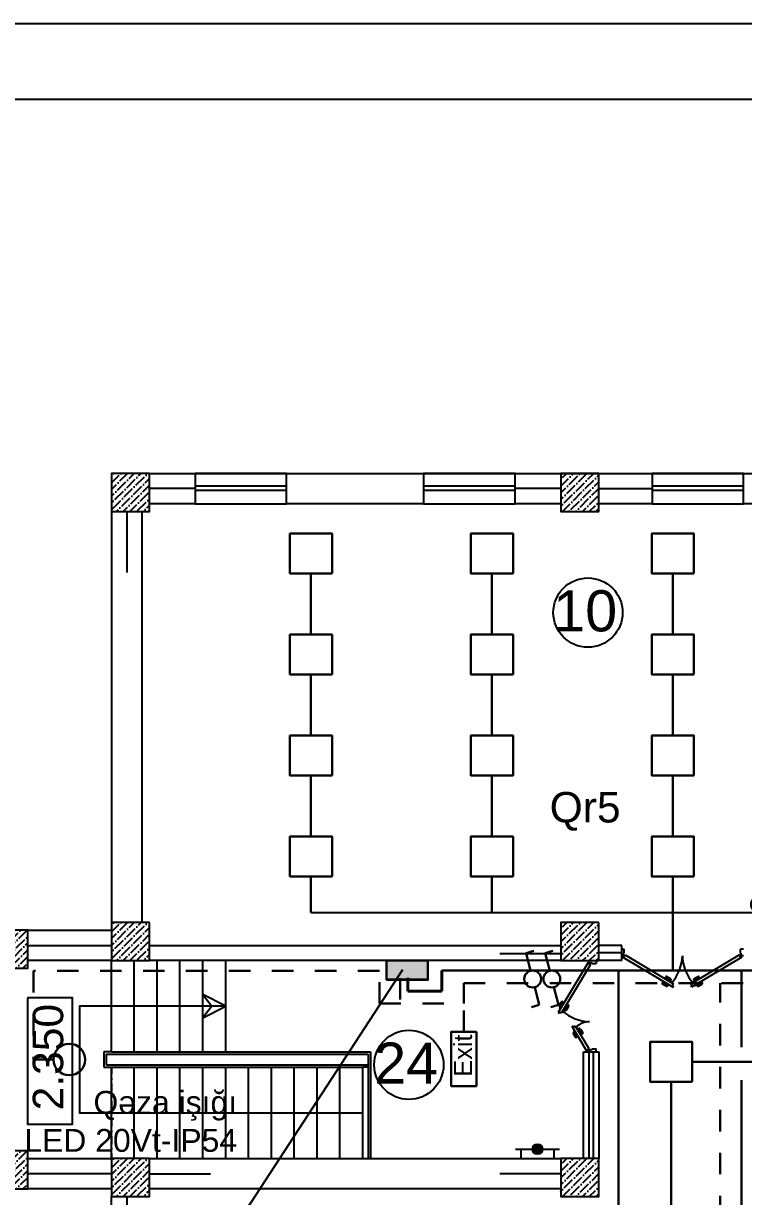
# Model space of a CAD drawing. Header units: millimetres. Extents: x 42452 to 2852333, y -419346 to 834876.
# Drawn here: x 2605871 to 2615326, y 331218 to 346629 of the extents above; entities that cross this region are included whole.
import ezdxf
from ezdxf import colors
from ezdxf.entities.mleader import LeaderData, LeaderLine
from ezdxf.math import Vec2, Vec3

# ---------------------------------------------------------------- set-up
doc = ezdxf.new("R2010")
doc.units = ezdxf.units.MM
for name, pattern in [('( Hidden )', [0.275, 0.15, -0.125]), ('006_PP_0101_AS_101_00$0$006_PP_0101_AS_102_00$0$006_PP_GRID_0101$0$006_TD-D_0101_AS_N101_00$0$TEČKOVANБX2', [0.05, 0, -0.05]), ('DASHDOT', [1, 0.5, -0.25, 0, -0.25]), ('Штриховая', [564.444447, 282.222223, -282.222223])]:
    doc.linetypes.add(name, pattern=pattern)
for name, color, linetype, lineweight in [('c_dv_l x_tti-25_Ном._пера__21_Ном._пера__21', 7, 'Continuous', 30), ('memar', 7, 'Continuous', 25), ('вавьен_IP20', 5, 'Continuous', 30), ('вавьен_IP54', 5, 'Continuous', 30), ('ДВЕРИ', 7, 'Continuous', 5), ('надписи', 5, 'Continuous', 30), ('Соедин', 5, 'Continuous', 30), ('Соединение', 5, 'Continuous', 30), ('Шит', 1, 'Continuous', 30)]:
    doc.layers.add(name, color=color, linetype=linetype, lineweight=lineweight)
doc.styles.add('Arial', font='arial.ttf', dxfattribs={"height": 200})
doc.styles.add('GENERATED_STYLE_1', font='times.ttf')
doc.styles.add('my_own', font='arial.ttf')
doc.styles.get("Standard").update_dxf_attribs({"font": 'arial.ttf'})
doc.styles.add('СГЕНЕРИР_СТИЛЬ_1', font='arial.ttf')

# ---------------------------------------------------------------- blocks, each defined once
blk = doc.blocks.new('DSA')
at = {"layer": 'ДВЕРИ', "color": 251, "lineweight": 25, "true_color": 0x636466}
for p, q in [((153780, 788017), (153820, 788017)), ((153812, 787928), (153812, 787965)), ((153812, 787965), (153820, 787965)), ((153820, 787965), (153820, 788016)), ((155388, 788017), (155348, 788017)), ((155348, 787965), (155348, 788016)), ((155356, 787965), (155348, 787965)), ((155356, 787928), (155356, 787965)), ((153780, 787928), (153812, 787928)), ((153780, 787928), (153812, 787928)), ((153804, 787910), (153811, 787922)), ((153804, 787910), (154462, 787520)), ((153811, 787922), (153818, 787918)), ((153818, 787918), (153832, 787941)), ((153832, 787941), (154468, 787562)), ((155336, 787941), (154700, 787562)), ((155364, 787910), (154706, 787520)), ((155350, 787918), (155336, 787941)), ((155357, 787922), (155350, 787918)), ((155388, 787928), (155356, 787928)), ((155388, 787928), (155356, 787928)), ((155364, 787910), (155357, 787922)), ((154366, 787654), (154365, 787652)), ((154428, 787627), (154377, 787657)), ((154740, 787627), (154791, 787657)), ((154802, 787654), (154804, 787652)), ((154318, 787574), (154320, 787576)), ((154372, 787532), (154321, 787563)), ((154331, 787579), (154372, 787555)), ((154365, 787571), (154368, 787575)), ((154415, 787542), (154365, 787571)), ((154367, 787641), (154409, 787616)), ((154383, 787557), (154384, 787560)), ((154388, 787610), (154391, 787615)), ((154391, 787615), (154441, 787585)), ((154401, 787550), (154394, 787538)), ((154411, 787605), (154410, 787603)), ((154418, 787546), (154415, 787542)), ((154426, 787594), (154433, 787605)), ((154441, 787585), (154438, 787580)), ((154456, 787542), (154468, 787562)), ((154470, 787534), (154456, 787542)), ((154462, 787520), (154470, 787534)), ((154698, 787534), (154712, 787542)), ((154706, 787520), (154698, 787534)), ((154712, 787542), (154700, 787562)), ((154777, 787615), (154727, 787585)), ((154727, 787585), (154730, 787580)), ((154742, 787594), (154735, 787605)), ((154750, 787546), (154753, 787542)), ((154753, 787542), (154803, 787571)), ((154757, 787605), (154758, 787603)), ((154801, 787641), (154760, 787616)), ((154767, 787550), (154775, 787538)), ((154780, 787610), (154777, 787615)), ((154785, 787557), (154784, 787560)), ((154837, 787579), (154796, 787555)), ((154797, 787532), (154847, 787563)), ((154803, 787571), (154800, 787575)), ((154850, 787574), (154848, 787576))]:
    blk.add_line(p, q, dxfattribs=at)
for centre, radius, start, end in [((154002, 787952), 583, 319.7101, 357.5846), ((155160, 787950), 576, 182.1815, 220.5237), ((154371, 787648), 7.98, 149.2867, 239.2867), ((154373, 787650), 7.98, 59.2867, 149.2867), ((154795, 787650), 7.98, 30.7133, 120.7133), ((154797, 787648), 7.98, 300.7133, 30.7133), ((154325, 787569), 7.98, 149.2867, 239.2867), ((154327, 787572), 7.98, 59.2867, 149.2867), ((154376, 787561), 7.98, 239.2867, 329.2867), ((154380, 787546), 16, 239.2867, 329.2867), ((154404, 787609), 7.98, 329.2867, 59.2867), ((154420, 787613), 16, 329.2867, 59.2867), ((154748, 787613), 16, 120.7133, 210.7133), ((154764, 787609), 7.98, 120.7133, 210.7133), ((154788, 787546), 16, 210.7133, 300.7133), ((154792, 787561), 7.98, 210.7133, 300.7133), ((154842, 787572), 7.98, 30.7133, 120.7133), ((154843, 787569), 7.98, 300.7133, 30.7133)]:
    blk.add_arc(centre, radius, start, end, dxfattribs=at)
blk = doc.blocks.new('вавьен_IP20')
at = {"layer": 'вавьен_IP54'}
for p, q in [((44, 117), (140, 367)), ((140, 367), (252, 332)), ((-44, -117), (-140, -367)), ((-140, -367), (-252, -332))]:
    blk.add_line(p, q, dxfattribs=at)
blk.add_circle((0, 0), 125, dxfattribs=at)

msp = doc.modelspace()

# ---------------------------------------------------------------- hatches: boundary and pattern name
at = {"lineweight": 25}
h = msp.add_hatch(color=1, dxfattribs=at)
h.dxf.hatch_style = 1
h.paths.add_polyline_path([(2610639.82163, 334317.81288), (2611182.03972, 334317.81288), (2611182.03972, 334068.26158), (2610639.82163, 334068.26158)])
at = {"layer": 'memar', "lineweight": 25}
h = msp.add_hatch(dxfattribs=at)
h.set_pattern_fill('ANSI36', color=256, scale=500)
h.set_pattern_definition([(45, (920787.99, 2797117.9), (33.1456304, 121.533978), [156.25, -31.25, 0, -31.25])])
h.paths.add_polyline_path([(2607026.13986, 340717.81857), (2607026.13986, 340217.81857), (2607526.13986, 340217.81857), (2607526.13986, 340717.81857)])
h = msp.add_hatch(dxfattribs=at)
h.set_pattern_fill('ANSI36', color=256, scale=500)
h.set_pattern_definition([(45, (914887.793, 2797117.9), (33.1456304, 121.533978), [156.25, -31.25, 0, -31.25])])
h.paths.add_polyline_path([(2612926.33479, 340717.81857), (2612926.33479, 340217.81857), (2613426.33479, 340217.81857), (2613426.33479, 340717.81857)])
h = msp.add_hatch(dxfattribs=at)
h.set_pattern_fill('ANSI36', color=256, scale=500)
h.set_pattern_definition([(45, (920787.793, 2791217.893), (33.1456304, 121.533978), [156.25, -31.25, 0, -31.25])])
h.paths.add_polyline_path([(2607026.33479, 334817.81288), (2607026.33479, 334317.81288), (2607526.33479, 334317.81288), (2607526.33479, 334817.81288)])
h = msp.add_hatch(dxfattribs=at)
h.set_pattern_fill('ANSI36', color=256, scale=500)
h.set_pattern_definition([(45, (914887.793, 2791217.893), (33.1456304, 121.533978), [156.25, -31.25, 0, -31.25])])
h.paths.add_polyline_path([(2612926.33479, 334817.81288), (2612926.33479, 334317.81288), (2613426.33479, 334317.81288), (2613426.33479, 334817.81288)])
h = msp.add_hatch(dxfattribs=at)
h.set_pattern_fill('ANSI36', color=256, scale=500)
h.set_pattern_definition([(45, (922387.793, 2791117.893), (33.1456304, 121.533978), [156.25, -31.25, 0, -31.25])])
h.paths.add_polyline_path([(2605426.33479, 334717.81288), (2605426.33479, 334217.81288), (2605926.33479, 334217.81288), (2605926.33479, 334717.81288)])
h = msp.add_hatch(dxfattribs=at)
h.set_pattern_fill('ANSI36', color=256, scale=500)
h.set_pattern_definition([(45, (922387.793, 2788217.893), (33.1456304, 121.533978), [156.25, -31.25, 0, -31.25])])
h.paths.add_polyline_path([(2605426.33479, 331817.81288), (2605426.33479, 331317.81288), (2605926.33479, 331317.81288), (2605926.33479, 331817.81288)])
h = msp.add_hatch(color=256, dxfattribs=at)
h.dxf.hatch_style = 1
h.paths.add_polyline_path([(2612686.05079, 331839.83151, 1), (2612554.49781, 331839.83151, 1)])
h = msp.add_hatch(dxfattribs=at)
h.set_pattern_fill('ANSI36', color=256, scale=500)
h.set_pattern_definition([(45, (920787.793, 2788117.893), (33.1456304, 121.533978), [156.25, -31.25, 0, -31.25])])
h.paths.add_polyline_path([(2607026.33479, 331717.81288), (2607026.33479, 331217.81288), (2607526.33479, 331217.81288), (2607526.33479, 331717.81288)])
h = msp.add_hatch(dxfattribs=at)
h.set_pattern_fill('ANSI36', color=256, scale=500)
h.set_pattern_definition([(45, (914887.99, 2788117.893), (33.1456304, 121.533978), [156.25, -31.25, 0, -31.25])])
h.paths.add_polyline_path([(2612926.13986, 331717.81288), (2612926.13986, 331217.81288), (2613426.13986, 331217.81288), (2613426.13986, 331717.81288)])

# ---------------------------------------------------------------- linework, layer by layer
at = {"color": 5, "lineweight": 30}
for p, q in [((2609646.27788, 339402.71289), (2609646.27788, 338599.84219)), ((2612021.75499, 339402.71289), (2612021.75499, 338599.84219)), ((2614397.23211, 339402.71289), (2614397.23211, 338599.84219)), ((2609646.27788, 338076.00379), (2609646.27788, 337273.13309)), ((2612021.75499, 338076.00379), (2612021.75499, 337273.13309)), ((2614397.23211, 338076.00379), (2614397.23211, 337273.13309)), ((2609646.27788, 336749.29469), (2609646.27788, 335946.42399)), ((2612021.75499, 336749.29469), (2612021.75499, 335946.42399)), ((2614397.23211, 336749.29469), (2614397.23211, 335946.42399)), ((2609646.27788, 335422.58559), (2609646.27788, 334947.48021)), ((2612021.75499, 335422.58559), (2612021.63352, 334946.87365)), ((2614397.23211, 335422.58559), (2614397.23211, 334186.84219)), ((2623134.66447, 334944.13315), (2609646.27788, 334947.48021)), ((2616397.45552, 332988.21119), (2614652.76778, 332988.21119)), ((2614375.49664, 330687.73315), (2614375.49664, 332726.29199))]:
    msp.add_line(p, q, dxfattribs=at)
at = {"color": 4, "linetype": 'Штриховая', "lineweight": 30}
for p, q in [((2610545.08241, 334181.10114), (2606003.74598, 334181.10114)), ((2606003.74598, 334181.10114), (2606003.74598, 333017.81308)), ((2610545.08241, 333753.10775), (2610545.08241, 334181.10114)), ((2610816.75422, 334086.35676), (2610816.75422, 333753.10775)), ((2611651.78851, 333753.10775), (2611651.78851, 334022.16509)), ((2611651.78851, 334022.16509), (2650160.19492, 334022.16509)), ((2615018.18199, 325301.01947), (2615018.18199, 334022.16509)), ((2610545.08241, 333753.10775), (2611651.78851, 333753.10775)), ((2611651.78851, 333379.92108), (2611651.78851, 333753.10775)), ((2606264.84101, 333017.81308), (2606003.74598, 333017.81308))]:
    msp.add_line(p, q, dxfattribs=at)
at = {"color": 5, "lineweight": 40}
for p, q in [((2611366.13728, 333915.81112), (2611366.13728, 334186.84219)), ((2610916.3313, 334090.1135), (2610916.3313, 333915.81112)), ((2610916.3313, 333915.81112), (2611366.13728, 333915.81112))]:
    msp.add_line(p, q, dxfattribs=at)
at = {"color": 5, "lineweight": 30}
for points in [[(2609923.54902, 339402.71289), (2609369.00674, 339402.71289), (2609369.00674, 339926.55129), (2609923.54902, 339926.55129)], [(2612299.02613, 339402.71289), (2611744.48385, 339402.71289), (2611744.48385, 339926.55129), (2612299.02613, 339926.55129)], [(2614674.50325, 339402.71289), (2614119.96097, 339402.71289), (2614119.96097, 339926.55129), (2614674.50325, 339926.55129)], [(2609923.54902, 338076.00379), (2609369.00674, 338076.00379), (2609369.00674, 338599.84219), (2609923.54902, 338599.84219)], [(2612299.02613, 338076.00379), (2611744.48385, 338076.00379), (2611744.48385, 338599.84219), (2612299.02613, 338599.84219)], [(2614674.50325, 338076.00379), (2614119.96097, 338076.00379), (2614119.96097, 338599.84219), (2614674.50325, 338599.84219)], [(2609923.54902, 336749.29469), (2609369.00674, 336749.29469), (2609369.00674, 337273.13309), (2609923.54902, 337273.13309)], [(2612299.02613, 336749.29469), (2611744.48385, 336749.29469), (2611744.48385, 337273.13309), (2612299.02613, 337273.13309)], [(2614674.50325, 336749.29469), (2614119.96097, 336749.29469), (2614119.96097, 337273.13309), (2614674.50325, 337273.13309)], [(2609923.54902, 335422.58559), (2609369.00674, 335422.58559), (2609369.00674, 335946.42399), (2609923.54902, 335946.42399)], [(2612299.02613, 335422.58559), (2611744.48385, 335422.58559), (2611744.48385, 335946.42399), (2612299.02613, 335946.42399)], [(2614674.50325, 335422.58559), (2614119.96097, 335422.58559), (2614119.96097, 335946.42399), (2614674.50325, 335946.42399)], [(2614652.76778, 332726.29199), (2614098.2255, 332726.29199), (2614098.2255, 333250.13039), (2614652.76778, 333250.13039)]]:
    msp.add_lwpolyline(points, close=True, dxfattribs=at)
at = {"color": 1, "lineweight": 30}
msp.add_lwpolyline([(2610639.82163, 334064.14431), (2611182.03972, 334064.14431), (2611182.03972, 334317.81288), (2610639.82163, 334317.81288)], close=True, dxfattribs=at)
at = {"color": 1, "lineweight": 25}
msp.add_lwpolyline([(2610639.82163, 334317.81288), (2611182.03972, 334317.81288), (2611182.03972, 334068.26158), (2610639.82163, 334068.26158)], close=True, dxfattribs=at)
at = {"layer": 'c_dv_l x_tti-25_Ном._пера__21_Ном._пера__21', "linetype": 'Continuous', "lineweight": 25, "flags": 128}
for points in [[(2591320.97086, 346628.56072), (2674928.52286, 346628.56072), (2674928.52286, 287506.07752), (2591320.97086, 287506.07752)], [(2595302.28286, 345633.23272), (2673933.19486, 345633.23272), (2673933.19486, 288501.40552), (2595302.28286, 288501.40552)]]:
    msp.add_lwpolyline(points, close=True, dxfattribs=at)
at = {"layer": 'memar', "lineweight": 25}
msp.add_line((2613726.33479, 334417.81288), (2613426.33479, 334417.81288), dxfattribs=at)
at = {"layer": 'memar', "color": 7, "linetype": 'Continuous', "lineweight": 25}
for p, q in [((2607026.20367, 333117.81288), (2607026.20367, 334317.81288)), ((2607326.20367, 333117.81288), (2607326.20367, 334317.81288)), ((2607626.20367, 333117.81288), (2607626.20367, 334317.81288)), ((2607926.20367, 333117.81288), (2607926.20367, 334317.81288)), ((2608226.20367, 333117.81288), (2608226.20367, 334317.81288)), ((2608526.20367, 333117.81288), (2608526.20367, 334317.81288)), ((2607026.20367, 333117.81288), (2606926.20367, 333117.81288)), ((2606926.20367, 333117.81288), (2606926.20367, 332917.81288)), ((2606956.20367, 333087.81288), (2610396.20367, 333087.81288)), ((2606956.20367, 333087.81288), (2606956.20367, 332947.81288)), ((2607026.20367, 333117.81288), (2610426.20367, 333117.81288)), ((2610396.20367, 333087.81288), (2610396.20367, 331717.81288)), ((2610426.20367, 333117.81288), (2610426.20367, 331717.81288)), ((2606926.20367, 332917.81288), (2607026.20367, 332917.81288)), ((2606956.20367, 332947.81288), (2610396.20367, 332947.81288)), ((2607026.20367, 331717.81288), (2607026.20367, 332917.81288)), ((2607026.20367, 332917.81288), (2610326.20367, 332917.81288)), ((2607326.20367, 331717.81288), (2607326.20367, 332917.81288)), ((2607626.20367, 331717.81288), (2607626.20367, 332917.81288)), ((2607926.20367, 331717.81288), (2607926.20367, 332917.81288)), ((2608226.20367, 331717.81288), (2608226.20367, 332917.81288)), ((2608526.20367, 331717.81288), (2608526.20367, 332917.81288)), ((2608826.20367, 331717.81288), (2608826.20367, 332917.81288)), ((2609126.20367, 331717.81288), (2609126.20367, 332917.81288)), ((2609426.20367, 331717.81288), (2609426.20367, 332917.81288)), ((2609726.20367, 331717.81288), (2609726.20367, 332917.81288)), ((2610026.20367, 331717.81288), (2610026.20367, 332917.81288)), ((2610326.20367, 331717.81288), (2610326.20367, 332917.81288)), ((2610396.20367, 332917.81288), (2610326.20367, 332917.81288))]:
    msp.add_line(p, q, dxfattribs=at)
at = {"layer": 'memar', "color": 251, "lineweight": 25, "true_color": 0x636466}
for p, q in [((2613284.36525, 334293.50902), (2612893.87233, 333636.1923)), ((2613314.59025, 334266.27212), (2612936.32682, 333629.53381)), ((2613284.36525, 334293.50902), (2613296.16284, 334286.50042)), ((2613296.16284, 334286.50042), (2613292.08747, 334279.64035)), ((2613292.08747, 334279.64035), (2613314.59025, 334266.27212)), ((2613301.77958, 334317.81288), (2613301.77958, 334285.89568)), ((2613301.77958, 334317.81288), (2613301.77958, 334285.89568)), ((2613301.77958, 334285.89568), (2613338.77971, 334285.89568)), ((2613338.77971, 334285.89568), (2613338.77971, 334277.91638)), ((2613338.77971, 334277.91638), (2613390.32378, 334277.91638)), ((2613390.88991, 334317.81288), (2613390.88991, 334277.91638)), ((2612906.54883, 333726.32284), (2612936.68647, 333777.0536)), ((2612924.41496, 333697.14685), (2612912.11824, 333704.45196)), ((2612915.72753, 333682.52329), (2612945.42313, 333732.50996)), ((2612919.77174, 333680.12074), (2612915.72753, 333682.52329)), ((2612953.12493, 333767.288), (2612928.67369, 333726.12915)), ((2612931.45839, 333715.19371), (2612934.17671, 333713.57884)), ((2612945.42313, 333732.50996), (2612949.46734, 333730.10742)), ((2612947.62191, 333779.83831), (2612950.34023, 333778.22343)), ((2612958.93673, 333656.85399), (2612954.21824, 333659.6571)), ((2612988.63233, 333706.84066), (2612958.93673, 333656.85399)), ((2612967.62415, 333671.47755), (2612979.28231, 333664.55178)), ((2612979.46567, 333686.67401), (2612977.38591, 333687.90954)), ((2612983.94956, 333709.62256), (2612988.63233, 333706.84066)), ((2613014.85236, 333730.61756), (2612990.40111, 333689.45872)), ((2613001.15319, 333670.1212), (2613031.29083, 333720.85196)), ((2613028.50612, 333731.78739), (2613025.7878, 333733.40227)), ((2612893.87272, 333636.19206), (2612907.59497, 333628.04017)), ((2612907.59497, 333628.04017), (2612915.74564, 333641.76035)), ((2612915.74564, 333641.76035), (2612936.32391, 333629.53553)), ((2613270.23446, 333129.10039), (2613077.87146, 333451.35236)), ((2613077.87185, 333451.3526), (2613091.5941, 333459.50449)), ((2613090.54796, 333361.22181), (2613120.6856, 333310.49106)), ((2613091.5941, 333459.50449), (2613099.74477, 333445.78431)), ((2613108.41409, 333390.39781), (2613096.11737, 333383.09269)), ((2613103.77087, 333407.42391), (2613099.72666, 333405.02137)), ((2613099.72666, 333405.02137), (2613129.42226, 333355.03469)), ((2613099.74477, 333445.78431), (2613120.32304, 333458.00912)), ((2613137.12407, 333320.25666), (2613112.67282, 333361.4155)), ((2613115.45752, 333372.35094), (2613118.17584, 333373.96582)), ((2613300.45946, 333156.33729), (2613120.32595, 333458.01085)), ((2613129.42226, 333355.03469), (2613133.46647, 333357.43724)), ((2613142.93586, 333430.69067), (2613138.21737, 333427.88756)), ((2613172.63146, 333380.704), (2613142.93586, 333430.69067)), ((2613151.62328, 333416.06711), (2613163.28144, 333422.99287)), ((2613163.4648, 333400.87064), (2613161.38504, 333399.63512)), ((2613167.94869, 333377.9221), (2613172.63146, 333380.704)), ((2613198.85149, 333356.9271), (2613174.40024, 333398.08594)), ((2613185.15232, 333417.42346), (2613215.28996, 333366.6927)), ((2613212.50525, 333355.75726), (2613209.78693, 333354.14239)), ((2613131.62104, 333307.70635), (2613134.33936, 333309.32122)), ((2613270.23446, 333129.10039), (2613282.03205, 333136.10898)), ((2613277.95668, 333142.96906), (2613300.45946, 333156.33729)), ((2613282.03205, 333136.10898), (2613277.95668, 333142.96906)), ((2613301.77958, 333117.81288), (2613301.77958, 333149.73008)), ((2613301.77958, 333117.81288), (2613301.77958, 333149.73008)), ((2613301.77958, 333149.73008), (2613338.77971, 333149.73008)), ((2613338.77971, 333149.73008), (2613338.77971, 333157.70938)), ((2613338.77971, 333157.70938), (2613390.32378, 333157.70938)), ((2613390.88991, 333117.81288), (2613390.88991, 333157.70938))]:
    msp.add_line(p, q, dxfattribs=at)
at = {"layer": 'memar', "color": 0, "lineweight": 25}
for p, q in [((2613225.94508, 333117.81288), (2613426.13986, 333117.81288)), ((2612925.96356, 331317.81288), (2607525.96356, 331317.81288))]:
    msp.add_line(p, q, dxfattribs=at)
at = {"layer": 'memar', "color": 7, "linetype": 'DASHDOT', "lineweight": 25}
msp.add_line((2607026.20367, 332917.81288), (2607026.20367, 331717.81288), dxfattribs=at)
at = {"layer": 'memar', "color": 7, "linetype": '006_PP_0101_AS_101_00$0$006_PP_0101_AS_102_00$0$006_PP_GRID_0101$0$006_TD-D_0101_AS_N101_00$0$TEČKOVANБX2', "lineweight": 25}
for p, q in [((2608226.20367, 331717.81288), (2608226.20367, 332917.81288)), ((2608526.20367, 331717.81288), (2608526.20367, 332917.81288)), ((2608826.20367, 331717.81288), (2608826.20367, 332917.81288)), ((2609126.20367, 331717.81288), (2609126.20367, 332917.81288)), ((2609426.20367, 331717.81288), (2609426.20367, 332917.81288)), ((2609726.20367, 331717.81288), (2609726.20367, 332917.81288)), ((2610026.20367, 331717.81288), (2610026.20367, 332917.81288)), ((2610326.20367, 331717.81288), (2610326.20367, 332917.81288)), ((2607926.20367, 331717.81288), (2607926.20367, 332617.81288)), ((2607626.20367, 331717.81288), (2607626.20367, 332317.81288))]:
    msp.add_line(p, q, dxfattribs=at)
at = {"layer": 'memar', "color": 7, "linetype": '( Hidden )', "lineweight": 25}
msp.add_line((2607326.20367, 331717.81288), (2607326.20367, 332017.81288), dxfattribs=at)
at = {"layer": 'memar', "linetype": 'Continuous', "lineweight": 25}
for p, q in [((2612331.00398, 331839.83151), (2612909.54461, 331839.83151)), ((2612399.87787, 331839.83151), (2612399.87787, 331717.81288)), ((2612834.76725, 331839.83151), (2612834.76725, 331717.81288))]:
    msp.add_line(p, q, dxfattribs=at)
at = {"layer": 'memar', "color": 3, "lineweight": 25}
for points in [[(2607526.13986, 340717.81857), (2607026.13986, 340717.81857), (2607026.13986, 340217.81857), (2607526.13986, 340217.81857)], [(2613426.33479, 340717.81857), (2612926.33479, 340717.81857), (2612926.33479, 340217.81857), (2613426.33479, 340217.81857)], [(2607526.33479, 334817.81288), (2607026.33479, 334817.81288), (2607026.33479, 334317.81288), (2607526.33479, 334317.81288)], [(2613426.33479, 334817.81288), (2612926.33479, 334817.81288), (2612926.33479, 334317.81288), (2613426.33479, 334317.81288)], [(2605926.33479, 334717.81288), (2605426.33479, 334717.81288), (2605426.33479, 334217.81288), (2605926.33479, 334217.81288)], [(2605926.33479, 331817.81288), (2605426.33479, 331817.81288), (2605426.33479, 331317.81288), (2605926.33479, 331317.81288)], [(2607526.33479, 331717.81288), (2607026.33479, 331717.81288), (2607026.33479, 331217.81288), (2607526.33479, 331217.81288)], [(2613426.13986, 331717.81288), (2612926.13986, 331717.81288), (2612926.13986, 331217.81288), (2613426.13986, 331217.81288)]]:
    msp.add_lwpolyline(points, close=True, dxfattribs=at)
at = {"layer": 'memar', "color": 0, "lineweight": 25}
for points in [[(2607526.13986, 340717.81857), (2648926.13986, 340717.81857)], [(2608125.6591, 340317.81857), (2607525.96356, 340317.81857)], [(2611125.65909, 340317.81857), (2609325.6591, 340317.81857)], [(2612926.33479, 340317.81857), (2612325.65909, 340317.81857)], [(2614125.6591, 340317.81857), (2613426.33479, 340317.81857)], [(2618926.33479, 340317.81857), (2615325.6591, 340317.81857)], [(2607026.13986, 340217.81857), (2607026.13986, 334817.81288)], [(2607426.13986, 340217.81857), (2607426.13986, 334817.81288)], [(2605925.96356, 334717.81288), (2607026.13986, 334717.81288)], [(2607526.13986, 334517.81288), (2612926.33479, 334517.81288)], [(2613726.33479, 334517.81288), (2613426.33479, 334517.81288)], [(2613726.33479, 334317.81288), (2613726.33479, 334517.81288)], [(2607028.33479, 334317.81288), (2605927.96356, 334317.81288)], [(2612926.33479, 334317.81288), (2607526.33479, 334317.81288)], [(2613726.33479, 334317.81288), (2613426.33479, 334317.81288)], [(2613426.13986, 333117.81288), (2613426.13986, 331717.81288), (2613226.13986, 331717.81288), (2613226.13986, 333117.81288)], [(2605925.96356, 331717.81288), (2607026.33479, 331717.81288)], [(2607526.33479, 331717.81288), (2612926.13986, 331717.81288)], [(2607025.96356, 331317.81288), (2605926.33479, 331317.81288)], [(2607026.05727, 306117.81288), (2607026.33479, 331217.81288)], [(2612925.96356, 331317.81288), (2607525.96356, 331317.81288)]]:
    msp.add_lwpolyline(points, dxfattribs=at)
for points in [[(2609325.6591, 340717.81857), (2608125.6591, 340717.81857), (2608125.6591, 340317.81857), (2609325.6591, 340317.81857)], [(2612325.65909, 340717.81857), (2611125.6591, 340717.81857), (2611125.6591, 340317.81857), (2612325.65909, 340317.81857)], [(2615325.6591, 340717.81857), (2614125.6591, 340717.81857), (2614125.6591, 340317.81857), (2615325.6591, 340317.81857)]]:
    msp.add_lwpolyline(points, close=True, dxfattribs=at)
at = {"layer": 'memar', "lineweight": 25}
for points in [[(2608125.6591, 340517.81857), (2607526.13986, 340517.81857)], [(2612926.33479, 340517.81857), (2612325.65909, 340517.81857)], [(2613426.33479, 340517.81857), (2614125.6591, 340517.81857)], [(2607226.14, 340217.81857), (2607226.14, 339417.81857)], [(2605926.33479, 334517.81288), (2607026.33479, 334517.81288)], [(2612126.33479, 334411.29673), (2612926.33479, 334411.29673)], [(2607026.33479, 331517.81288), (2605926.33479, 331517.81288)], [(2607526.33479, 331517.81288), (2608326.33479, 331517.81288)], [(2612926.13986, 331517.81288), (2612126.13986, 331517.81288)], [(2607226.14, 331217.81288), (2607226.14, 330617.73675)]]:
    msp.add_lwpolyline(points, dxfattribs=at)
at = {"layer": 'memar', "color": 146, "lineweight": 25, "true_color": 0x105689}
for points in [[(2608125.6591, 340548.95598), (2608125.6591, 340498.95598), (2609325.6591, 340498.95598), (2609325.6591, 340548.95598)], [(2611125.6591, 340548.95598), (2611125.6591, 340498.95598), (2612325.65909, 340498.95598), (2612325.65909, 340548.95598)], [(2614125.6591, 340548.95598), (2614125.6591, 340498.95598), (2615325.6591, 340498.95598), (2615325.6591, 340548.95598)], [(2613351.13986, 331717.81288), (2613301.13986, 331717.81288), (2613301.13986, 333117.81288), (2613351.13986, 333117.81288)]]:
    msp.add_lwpolyline(points, close=True, dxfattribs=at)
at = {"layer": 'memar', "color": 7, "linetype": 'Continuous', "lineweight": 25, "flags": 128}
for points in [[(2605925.30571, 333827.8608), (2605925.30571, 332168.97712), (2606515.13102, 332168.97712), (2606515.13102, 333827.8608)], [(2608343.17323, 333717.81304), (2608226.20367, 333565.32361), (2608526.20367, 333717.81288), (2608226.20367, 333870.303)]]:
    msp.add_lwpolyline(points, close=True, dxfattribs=at)
msp.add_lwpolyline([(2608526.20367, 333717.81328), (2606608.5369, 333717.81328), (2606608.5369, 332317.81288), (2610326.20367, 332317.81288)], dxfattribs=at)
at = {"layer": 'memar', "color": 0, "lineweight": 25}
for centre in [(2613282.9731, 338888.85989), (2610931.68731, 332947.85391)]:
    msp.add_circle(centre, 454.87332, dxfattribs=at)
at = {"layer": 'memar', "lineweight": 25}
msp.add_circle((2612620.2743, 331839.83151), 65.77649, dxfattribs=at)
at = {"layer": 'memar', "color": 251, "lineweight": 25, "true_color": 0x636466}
for centre, radius, start, end in [((2612920.26897, 333718.17211), 15.9586, 149.286707772, 239.286707771), ((2612935.53376, 333722.05379), 7.9793, 149.286707772, 239.286707771), ((2612943.54654, 333772.97823), 7.9793, 59.286707771, 149.286707772), ((2613326.34224, 334096.19889), 582.83404, 229.710094572, 267.584640116), ((2612946.26486, 333771.36336), 7.9793, 329.286707772, 59.286707771), ((2612987.43304, 333678.27193), 15.9586, 239.286707771, 329.286707772), ((2612983.54104, 333693.53409), 7.9793, 239.286707771, 329.286707772), ((2613021.71243, 333726.54219), 7.9793, 59.286707771, 149.286707772), ((2613024.43075, 333724.92732), 7.9793, 329.286707772, 59.286707771), ((2613313.92324, 333225.98838), 288.15029, 92.415359884, 130.289905428), ((2613104.26811, 333369.37255), 15.9586, 120.713292229, 210.713292228), ((2613119.53289, 333365.49087), 7.9793, 120.713292229, 210.713292228), ((2613171.43217, 333409.27273), 15.9586, 30.713292228, 120.713292229), ((2613167.54017, 333394.01057), 7.9793, 30.713292228, 120.713292229), ((2613205.71156, 333361.00246), 7.9793, 210.713292228, 300.713292229), ((2613208.42988, 333362.61734), 7.9793, 300.713292229, 30.713292228), ((2613127.54567, 333314.56642), 7.9793, 210.713292228, 300.713292229), ((2613130.26399, 333316.1813), 7.9793, 300.713292229, 30.713292228)]:
    msp.add_arc(centre, radius, start, end, dxfattribs=at)
at = {"layer": 'Соедин'}
msp.add_circle((2606472.40171, 333017.81308), 207.5607, dxfattribs=at)
at = {"layer": 'Соединение'}
for p, q in [((2611366.13728, 334186.84219), (2625754.81134, 334186.84219)), ((2613683.07505, 314670.79081), (2613683.07505, 334186.84219)), ((2615297.19421, 334186.84219), (2615297.19421, 333179.05933)), ((2615297.19421, 332745.81546), (2615297.19421, 317841.95522))]:
    msp.add_line(p, q, dxfattribs=at)
msp.add_lwpolyline([(2611818.63018, 333379.92108), (2611818.63018, 332668.8627), (2611484.94685, 332668.8627), (2611484.94685, 333379.92108)], close=True, dxfattribs=at)

# ---------------------------------------------------------------- block references
at = {"layer": 'memar', "color": 1, "lineweight": 25}
msp.add_blockref('DSA', (2459938.31326, -453549.59263), dxfattribs=at)
at = {"layer": 'вавьен_IP20', "xscale": 0.889076181208058, "yscale": 0.889076181208058, "zscale": 0.889076181208058, "rotation": 215.139655473652}
for p in [(2615536.62416, 335055.1533), (2612557.35903, 334075.72408), (2612808.94039, 334075.72408)]:
    msp.add_blockref('вавьен_IP20', p, dxfattribs=at)

# ---------------------------------------------------------------- texts
at = {"layer": 'memar', "linetype": 'Continuous', "lineweight": 25, "char_height": 540, "attachment_point": 3, "style": 'СГЕНЕРИР_СТИЛЬ_1'}
for s, insert in [('1{\\fArial|b0|i0|c238|p38;0}', (2613666.7131, 339182.31548)), ('{\\fArial|b0|i0|c238|p38;24}', (2611315.42731, 333241.30949))]:
    msp.add_mtext(s, dxfattribs=dict(at, insert=insert))
at = {"layer": 'memar', "color": 7, "linetype": 'Continuous', "lineweight": 25, "insert": (2606195.62147, 333048.94557), "char_height": 400, "attachment_point": 5, "rotation": 90, "style": 'GENERATED_STYLE_1'}
msp.add_mtext('\\A1;\\pxqc;{\\fArial|b0|i0|c238|p34;2\\fArial|b0|i0|c204|p34;.\\fArial|b0|i0|c238|p34;35\\fArial|b0|i0|c204|p34;0}', dxfattribs=at)
at = {"layer": 'надписи', "color": 5, "insert": (2612780.51036, 336532.13751), "char_height": 400, "width": 541.4951903, "attachment_point": 1, "style": 'Arial'}
msp.add_mtext('Qr5', dxfattribs=at)
at = {"layer": 'надписи', "color": 5, "insert": (2611763.47646, 332792.36859), "char_height": 238.2406391, "width": 1052.4341546, "attachment_point": 7, "rotation": 90, "style": 'Arial'}
msp.add_mtext('{\\fArial|b0|i0|c0|p34;Exit}', dxfattribs=at)
at = {"layer": 'надписи', "color": 1, "insert": (2608676.53553, 331800.90472), "char_height": 300, "width": 7179.2189346, "attachment_point": 9, "style": 'my_own'}
msp.add_mtext('{\\fArial|b0|i0|c238|p34;Qəza işığı \\P}LED{\\fArial|b0|i0|c238|p34; 20}Vt-IP{\\fArial|b0|i0|c238|p34;54}', dxfattribs=at)

# ---------------------------------------------------------------- leaders
at = {"layer": 'Шит', "color": 0, "lineweight": -3}
ml = msp.add_multileader_mtext('Standard', dxfattribs=at)
ml.set_content('{\\fArial|b0|i0|c238|p34;\\C256; \\fArial|b0|i0|c204|p34;\\H0.5x;PQ4}')
ml.set_leader_properties()
ml.build(insert=Vec2(0, 0))
ml.multileader.update_dxf_attribs({"text_left_attachment_type": 6, "text_right_attachment_type": 6, "dogleg_length": 0.36, "arrow_head_size": 0.18})
ctx = ml.context
ctx.base_point, ctx.char_height, ctx.arrow_head_size, ctx.landing_gap_size, ctx.plane_origin = Vec3(2602221.35774, 323641.33699), 1000, 0.18, 0.09, Vec3(2584237.30309, 347334.72574)
ctx.left_attachment, ctx.right_attachment, ctx.text_align_type = 6, 6, 2
notes = []
notes.append((ctx, [(0, (1, 1, 0), (2603973.94413, 323641.33699), (-1, 0), 0.36, [(0, [(2610850.03955, 334197.18863)], 0, [])])]))
ctx.mtext.insert, ctx.mtext.width, ctx.mtext.alignment, ctx.mtext.flow_direction = Vec3(2603973.49413, 324741.33699), 4215.9366736, 3, 5
for ctx, leaders in notes:
    for number, flags, end, landing, length, lines in leaders:
        leader = LeaderData()
        leader.index, (leader.has_last_leader_line, leader.has_dogleg_vector, leader.attachment_direction) = number, flags
        leader.last_leader_point, leader.dogleg_vector, leader.dogleg_length = Vec3(end), Vec3(landing), length
        for number, points, colour, breaks in lines:
            line = LeaderLine()
            line.index, line.vertices, line.color, line.breaks = number, Vec3.list(points), colors.encode_raw_color(colour), breaks
            leader.lines.append(line)
        ctx.leaders.append(leader)

doc.saveas('drawing.dxf')
